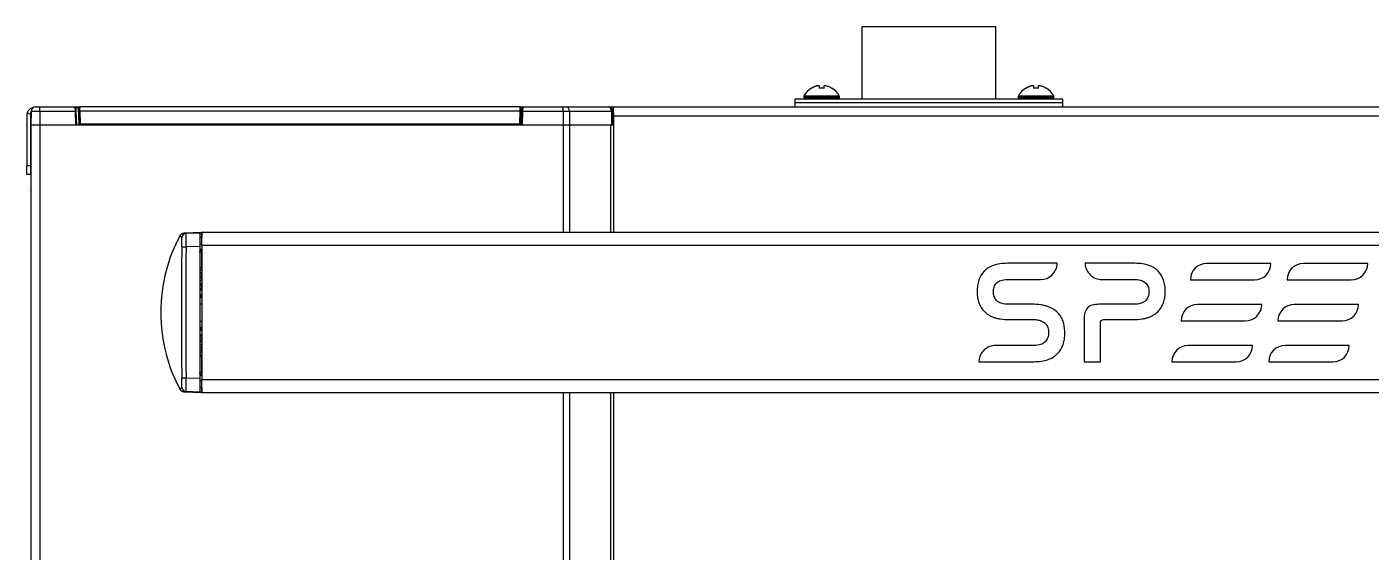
# Model space of a CAD drawing. Header units: millimetres. Extents: x -36 to 4467, y 2 to 3322.
# Drawn here: x 2492.4 to 2793.3, y 1820.4 to 1937.9 of the extents above; entities that cross this region are included whole.
import ezdxf

# ---------------------------------------------------------------- set-up
doc = ezdxf.new("R2010")
doc.units = ezdxf.units.MM

msp = doc.modelspace()

# ---------------------------------------------------------------- linework, layer by layer
for p, q in [((2679.27, 1937.94), (2679.27, 1921.75)), ((2709.27, 1937.94), (2679.27, 1937.94)), ((2709.27, 1921.75), (2709.27, 1937.94)), ((2667.97, 1924.19), (2667.97, 1924.23)), ((2672.57, 1924.23), (2672.57, 1924.19)), ((2715.97, 1924.19), (2715.97, 1924.23)), ((2720.57, 1924.23), (2720.57, 1924.19)), ((2494.33, 1920.05), (2495.27, 1920.05)), ((2495.27, 1920.05), (2503.19, 1920.05)), ((2495.27, 1919.06), (2495.27, 1920.05)), ((2503.19, 1920.05), (2504.39, 1920.05)), ((2503.22, 1919.06), (2503.19, 1920.05)), ((2503.42, 1919.07), (2503.39, 1919.85)), ((2504.05, 1916.29), (2503.93, 1919.79)), ((2602.76, 1920.05), (2504.18, 1920.05)), ((2602.76, 1920.05), (2603.36, 1920.05)), ((2602.89, 1916.29), (2603.01, 1919.79)), ((2603.16, 1919.85), (2603.06, 1919.86)), ((2603.16, 1919.85), (2603.13, 1919.07)), ((2603.36, 1920.05), (2603.33, 1919.06)), ((2603.36, 1920.05), (2612.45, 1920.05)), ((2612.45, 1920.05), (2613.12, 1920.05)), ((2612.45, 1919.06), (2612.45, 1920.05)), ((2613.12, 1920.05), (2622.49, 1920.05)), ((2622.49, 1920.05), (2623.34, 1920.05)), ((2623.36, 1919.06), (2623.34, 1920.05)), ((2623.34, 1919.06), (2623.34, 1920.05)), ((2623.69, 1919.95), (2623.35, 1919.95)), ((2623.69, 1920.05), (2962.86, 1920.05)), ((2623.69, 1918.05), (2623.69, 1920.05)), ((2664.27, 1921.75), (2664.27, 1920.95)), ((2694.27, 1921.75), (2664.27, 1921.75)), ((2664.27, 1920.95), (2664.27, 1920.05)), ((2694.27, 1920.95), (2664.27, 1920.95)), ((2694.27, 1920.95), (2664.27, 1920.95)), ((2666.27, 1922.35), (2666.27, 1922.15)), ((2666.27, 1922.35), (2670.27, 1922.35)), ((2666.27, 1922.15), (2670.27, 1922.15)), ((2666.33, 1922.55), (2670.27, 1922.55)), ((2670.27, 1922.55), (2674.22, 1922.55)), ((2670.27, 1922.35), (2674.27, 1922.35)), ((2670.27, 1922.15), (2674.27, 1922.15)), ((2674.27, 1922.15), (2674.27, 1922.35)), ((2724.27, 1921.75), (2694.27, 1921.75)), ((2724.27, 1920.95), (2694.27, 1920.95)), ((2724.27, 1920.95), (2694.27, 1920.95)), ((2714.27, 1922.35), (2714.27, 1922.15)), ((2714.27, 1922.35), (2718.27, 1922.35)), ((2714.27, 1922.15), (2718.27, 1922.15)), ((2714.33, 1922.55), (2718.27, 1922.55)), ((2718.27, 1922.55), (2722.22, 1922.55)), ((2718.27, 1922.35), (2722.27, 1922.35)), ((2718.27, 1922.15), (2722.27, 1922.15)), ((2722.27, 1922.15), (2722.27, 1922.35)), ((2724.27, 1920.95), (2724.27, 1921.75)), ((2724.27, 1920.05), (2724.27, 1920.95)), ((2492.37, 1918.15), (2492.37, 1906.95)), ((2493.17, 1918.67), (2493.17, 1918.15)), ((2493.17, 1918.45), (2493.17, 1918.15)), ((2493.17, 1918.15), (2493.17, 1906.95)), ((2493.17, 1918.15), (2493.17, 1906.95)), ((2493.32, 1918.15), (2493.17, 1918.15)), ((2493.33, 1919.06), (2493.27, 1916.05)), ((2493.33, 1919.06), (2495.27, 1919.06)), ((2495.27, 1919.06), (2503.22, 1919.06)), ((2495.27, 1919.06), (2495.27, 1916.05)), ((2503.32, 1916.05), (2503.22, 1919.06)), ((2503.52, 1916.05), (2503.42, 1919.07)), ((2504.22, 1919.05), (2503.97, 1919.04)), ((2503.97, 1919.04), (2504.07, 1916.3)), ((2602.72, 1919.05), (2504.22, 1919.05)), ((2504.22, 1919.05), (2504.32, 1916.26)), ((2602.72, 1919.05), (2602.63, 1916.26)), ((2602.97, 1919.04), (2602.72, 1919.05)), ((2602.97, 1919.04), (2602.88, 1916.3)), ((2603.13, 1919.07), (2603.02, 1916.05)), ((2603.33, 1919.06), (2603.22, 1916.05)), ((2603.33, 1919.06), (2612.45, 1919.06)), ((2612.45, 1919.06), (2612.45, 1916.05)), ((2612.45, 1919.06), (2613.83, 1919.06)), ((2613.83, 1919.06), (2623.2, 1919.06)), ((2613.83, 1919.06), (2613.86, 1916.05)), ((2623.2, 1919.06), (2623.22, 1916.05)), ((2623.34, 1919.06), (2623.36, 1919.06)), ((2623.34, 1919.06), (2623.36, 1916.05)), ((2623.41, 1916.05), (2623.36, 1919.06)), ((2623.69, 1918.15), (2623.38, 1918.15)), ((2623.69, 1918.75), (2623.69, 1918.05)), ((2623.69, 1916.05), (2623.69, 1918.05)), ((2623.69, 1918.05), (2623.69, 1916.05)), ((2623.69, 1918.05), (2962.86, 1918.05)), ((2623.69, 1918.05), (2623.69, 1916.05)), ((2493.27, 1916.05), (2495.27, 1916.05)), ((2493.27, 1916.05), (2495.27, 1916.05)), ((2493.27, 1916.05), (2493.27, 1498.55)), ((2495.27, 1916.05), (2503.32, 1916.05)), ((2495.27, 1916.05), (2495.27, 1498.55)), ((2495.27, 1916.05), (2612.44, 1916.05)), ((2504.05, 1916.29), (2504.07, 1916.3)), ((2504.06, 1916.05), (2504.05, 1916.29)), ((2504.3, 1916.05), (2504.32, 1916.06)), ((2504.31, 1916.26), (2602.64, 1916.26)), ((2504.31, 1916.06), (2602.63, 1916.06)), ((2602.63, 1916.06), (2602.64, 1916.05)), ((2602.88, 1916.3), (2602.89, 1916.29)), ((2602.89, 1916.29), (2602.88, 1916.05)), ((2603.22, 1916.05), (2612.45, 1916.05)), ((2612.44, 1916.05), (2612.44, 1892.04)), ((2612.45, 1916.05), (2613.86, 1916.05)), ((2613.86, 1916.05), (2623.03, 1916.05)), ((2613.86, 1916.05), (2613.86, 1892.04)), ((2622.98, 1916.05), (2622.98, 1892.04)), ((2623.03, 1916.05), (2623.69, 1916.05)), ((2623.69, 1916.05), (2623.69, 1892.04)), ((2492.37, 1904.95), (2492.37, 1906.95)), ((2492.37, 1906.95), (2493.17, 1906.95)), ((2493.17, 1904.95), (2492.37, 1904.95)), ((2493.17, 1906.95), (2493.17, 1904.95)), ((2493.27, 1901.2), (2493.27, 1901.2)), ((2531.57, 1891.94), (2527.49, 1891.8)), ((2531.07, 1891.83), (2528, 1891.73)), ((2531.07, 1891.83), (2531.07, 1891.83)), ((2531.07, 1891.83), (2531.07, 1888.84)), ((2531.57, 1890.85), (2531.07, 1890.85)), ((2531.56, 1891.85), (2531.56, 1890.85)), ((2531.57, 1891.85), (2531.56, 1891.85)), ((2531.57, 1889.05), (2531.57, 1892.04)), ((2531.58, 1892.05), (3054.96, 1892.05)), ((2531.07, 1888.84), (2528, 1888.73)), ((2531.57, 1889.35), (2531.07, 1889.35)), ((2531.07, 1888.84), (2531.07, 1859.26)), ((2531.57, 1888.15), (2531.07, 1888.15)), ((2531.57, 1887.55), (2531.07, 1887.55)), ((2531.57, 1889.05), (2531.57, 1859.05)), ((3054.97, 1889.05), (2531.57, 1889.05)), ((2531.57, 1887.55), (2531.57, 1888.05)), ((2531.57, 1887.55), (2531.57, 1887.55)), ((2531.57, 1883.95), (2531.57, 1887.55)), ((2531.57, 1883.95), (2531.07, 1883.95)), ((2531.57, 1883.95), (2531.57, 1883.95)), ((2531.57, 1883.95), (2531.57, 1883.45)), ((2723.03, 1885.05), (2711.88, 1885.05)), ((2723.03, 1885.05), (2711.88, 1885.05)), ((2723.02, 1884.88), (2723.03, 1885.05)), ((2723.02, 1884.88), (2723.03, 1885.05)), ((2729.24, 1885.05), (2729.25, 1884.88)), ((2740.39, 1885.05), (2729.24, 1885.05)), ((2729.24, 1885.05), (2729.25, 1884.88)), ((2740.39, 1885.05), (2729.24, 1885.05)), ((2770.84, 1885.02), (2756.48, 1885.02)), ((2770.84, 1885.02), (2756.48, 1885.02)), ((2792.51, 1885.02), (2778.15, 1885.02)), ((2792.51, 1885.02), (2778.15, 1885.02)), ((2531.07, 1882.31), (2531.57, 1882.31)), ((2531.57, 1881.79), (2531.07, 1881.79)), ((2531.57, 1883.45), (2531.57, 1883.45)), ((2531.57, 1883.45), (2531.57, 1882.81)), ((2531.57, 1882.81), (2531.57, 1882.81)), ((2531.57, 1882.31), (2531.57, 1882.81)), ((2531.57, 1882.31), (2531.57, 1882.31)), ((2531.57, 1881.79), (2531.57, 1882.31)), ((2531.57, 1881.79), (2531.57, 1881.79)), ((2531.57, 1881.29), (2531.57, 1881.79)), ((2531.57, 1881.29), (2531.57, 1880.64)), ((2531.57, 1881.29), (2531.57, 1881.29)), ((2531.57, 1880.14), (2531.57, 1880.64)), ((2531.57, 1880.64), (2531.57, 1880.64)), ((2711.75, 1881.41), (2719.26, 1881.41)), ((2711.75, 1881.41), (2719.26, 1881.41)), ((2732.98, 1881.41), (2740.52, 1881.41)), ((2732.98, 1881.41), (2740.52, 1881.41)), ((2752.81, 1881.36), (2767.18, 1881.36)), ((2752.81, 1881.36), (2767.18, 1881.36)), ((2774.48, 1881.36), (2788.84, 1881.36)), ((2774.48, 1881.36), (2788.84, 1881.36)), ((2531.07, 1880.14), (2531.57, 1880.14)), ((2531.07, 1879.52), (2531.57, 1879.52)), ((2531.57, 1880.14), (2531.57, 1880.14)), ((2531.57, 1879.52), (2531.57, 1880.14)), ((2531.07, 1875.98), (2531.57, 1875.98)), ((2531.57, 1875.98), (2531.57, 1872.11)), ((2717.35, 1875.88), (2712.14, 1875.88)), ((2717.35, 1875.88), (2712.14, 1875.88)), ((2740.12, 1875.88), (2732.39, 1875.88)), ((2740.12, 1875.88), (2732.39, 1875.88)), ((2768.78, 1875.85), (2754.41, 1875.85)), ((2768.78, 1875.85), (2754.41, 1875.85)), ((2790.45, 1875.85), (2776.08, 1875.85)), ((2790.45, 1875.85), (2776.08, 1875.85)), ((2531.07, 1872.11), (2531.57, 1872.11)), ((2712.27, 1872.47), (2717.45, 1872.47)), ((2712.27, 1872.47), (2717.45, 1872.47)), ((2729.02, 1872.51), (2729.02, 1863.04)), ((2729.02, 1872.51), (2729.02, 1863.04)), ((2732.66, 1863.04), (2732.66, 1871.76)), ((2732.66, 1863.04), (2732.66, 1871.76)), ((2733.34, 1872.47), (2739.99, 1872.47)), ((2733.34, 1872.47), (2739.99, 1872.47)), ((2750.75, 1872.18), (2765.11, 1872.18)), ((2750.75, 1872.18), (2765.11, 1872.18)), ((2772.41, 1872.18), (2786.78, 1872.18)), ((2772.41, 1872.18), (2786.78, 1872.18)), ((2531.07, 1868.57), (2531.57, 1868.57)), ((2531.57, 1867.95), (2531.07, 1867.95)), ((2531.07, 1866.31), (2531.57, 1866.31)), ((2531.07, 1865.79), (2531.57, 1865.79)), ((2531.57, 1867.95), (2531.57, 1868.57)), ((2531.57, 1867.95), (2531.57, 1867.95)), ((2531.57, 1867.95), (2531.57, 1867.45)), ((2531.57, 1867.45), (2531.57, 1867.45)), ((2531.57, 1867.45), (2531.57, 1866.81)), ((2531.57, 1866.81), (2531.57, 1866.81)), ((2531.57, 1866.31), (2531.57, 1866.81)), ((2531.57, 1866.31), (2531.57, 1866.31)), ((2531.57, 1865.79), (2531.57, 1866.31)), ((2531.57, 1865.79), (2531.57, 1865.79)), ((2531.57, 1865.29), (2531.57, 1865.79)), ((2717.88, 1866.68), (2709.23, 1866.68)), ((2717.88, 1866.68), (2709.23, 1866.68)), ((2766.71, 1866.67), (2752.35, 1866.67)), ((2766.71, 1866.67), (2752.35, 1866.67)), ((2788.38, 1866.67), (2774.01, 1866.67)), ((2788.38, 1866.67), (2774.01, 1866.67)), ((2531.57, 1864.14), (2531.07, 1864.14)), ((2531.57, 1865.29), (2531.57, 1864.64)), ((2531.57, 1865.29), (2531.57, 1865.29)), ((2531.57, 1864.14), (2531.57, 1864.64)), ((2531.57, 1864.64), (2531.57, 1864.64)), ((2531.57, 1864.14), (2531.57, 1864.14)), ((2531.57, 1860.55), (2531.57, 1864.14)), ((2705.48, 1863.21), (2705.47, 1863.04)), ((2705.48, 1863.21), (2705.47, 1863.04)), ((2705.47, 1863.04), (2717.75, 1863.04)), ((2705.47, 1863.04), (2717.75, 1863.04)), ((2729.02, 1863.04), (2732.66, 1863.04)), ((2729.02, 1863.04), (2732.66, 1863.04)), ((2748.68, 1863.01), (2763.05, 1863.01)), ((2748.68, 1863.01), (2763.05, 1863.01)), ((2770.35, 1863.01), (2784.71, 1863.01)), ((2770.35, 1863.01), (2784.71, 1863.01)), ((2531.57, 1860.55), (2531.07, 1860.55)), ((2531.57, 1859.95), (2531.07, 1859.95)), ((2531.57, 1860.55), (2531.57, 1860.05)), ((2531.57, 1860.55), (2531.57, 1860.55)), ((2531.07, 1859.26), (2528, 1859.37)), ((2531.07, 1859.26), (2531.07, 1856.26)), ((2531.57, 1858.75), (2531.07, 1858.75)), ((2531.57, 1857.25), (2531.07, 1857.25)), ((2531.56, 1857.25), (2531.56, 1856.24)), ((2531.57, 1856.05), (2531.57, 1859.05)), ((2531.57, 1859.05), (3054.97, 1859.05)), ((2527.49, 1856.29), (2531.57, 1856.15)), ((2531.07, 1856.26), (2528, 1856.37)), ((2531.07, 1856.26), (2531.07, 1856.26)), ((2531.57, 1856.24), (2531.56, 1856.24)), ((3054.96, 1856.05), (2531.58, 1856.05)), ((2612.44, 1856.04), (2612.44, 1498.55)), ((2613.86, 1856.04), (2613.86, 1498.55)), ((2622.98, 1856.04), (2622.98, 1498.55)), ((2623.69, 1856.04), (2623.69, 1498.55))]:
    msp.add_line(p, q)
for centre, radius, start, end in [((2670.47, 1920.13), 4.8, 121.5837, 149.6988), ((2670.27, 1920.45), 3.78, 90.0035, 97.6041), ((2670.27, 1920.45), 3.78, 82.3959, 89.9965), ((2670.07, 1920.13), 4.8, 30.3012, 58.4186), ((2718.47, 1920.13), 4.8, 121.5837, 149.6988), ((2718.27, 1920.45), 3.78, 90.0035, 97.6041), ((2718.27, 1920.45), 3.78, 82.3959, 89.9965), ((2718.07, 1920.13), 4.8, 30.3012, 58.4186), ((2494.33, 1919.05), 1, 90, 179), ((2503.19, 1919.85), 0.2, 2, 90), ((2603.36, 1919.85), 0.2, 90, 178), ((2666.67, 1922.35), 0.4, 149.6988, 180), ((2666.67, 1922.15), 0.4, 180, 270), ((2673.87, 1922.15), 0.4, 270, 0), ((2673.87, 1922.35), 0.4, 0, 30.3012), ((2714.67, 1922.35), 0.4, 149.6988, 180), ((2714.67, 1922.15), 0.4, 180, 270), ((2721.87, 1922.15), 0.4, 270, 0), ((2721.87, 1922.35), 0.4, 0, 30.3012), ((2494.17, 1918.15), 1.8, 163.1278, 180), ((2495.17, 1906.95), 2, 180, 198.0112), ((2719.26, 1885.18), 3.77, 270, 355.4467), ((2719.26, 1885.18), 3.77, 270, 355.4467), ((2756.48, 1881.36), 3.67, 90, 180), ((2756.48, 1881.36), 3.67, 90, 180), ((2767.18, 1885.02), 3.67, 270, 0), ((2767.18, 1885.02), 3.67, 270, 0), ((2778.15, 1881.36), 3.67, 90, 180), ((2778.15, 1881.36), 3.67, 90, 180), ((2788.84, 1885.02), 3.67, 270, 0), ((2788.84, 1885.02), 3.67, 270, 0), ((2531.57, 1879.52), 0.5, 180, 270.0338), ((2532.82, 1880.05), 2.5, 225.568, 239.9962), ((2532.82, 1880.05), 2.75, 230.4788, 238.8432), ((2532.57, 1880.05), 2.88, 238.5563, 249.6487), ((2754.41, 1872.18), 3.67, 90, 180), ((2754.41, 1872.18), 3.67, 90, 180), ((2765.11, 1875.85), 3.67, 270, 0), ((2765.11, 1875.85), 3.67, 270, 0), ((2776.08, 1872.18), 3.67, 90, 180), ((2776.08, 1872.18), 3.67, 90, 180), ((2786.78, 1875.85), 3.67, 270, 0), ((2786.78, 1875.85), 3.67, 270, 0), ((2532.57, 1868.05), 2.88, 110.3513, 121.4437), ((2532.82, 1868.05), 2.75, 121.0162, 129.5212), ((2532.82, 1868.05), 2.5, 120.0037, 134.4319), ((2531.57, 1868.57), 0.5, 89.9662, 180), ((2752.35, 1863.01), 3.67, 90, 180), ((2752.35, 1863.01), 3.67, 90, 180), ((2763.05, 1866.67), 3.67, 270, 0), ((2763.05, 1866.67), 3.67, 270, 0), ((2774.01, 1863.01), 3.67, 90, 180), ((2774.01, 1863.01), 3.67, 90, 180), ((2784.71, 1866.67), 3.67, 270, 0), ((2784.71, 1866.67), 3.67, 270, 0)]:
    msp.add_arc(centre, radius, start, end)
for centre, major_axis, ratio, start_param, end_param in [((2504.39, 1919.85), (-1, 0.01), 0.006963, 4.713899, 6.283477), ((2503.96, 1919.04), (-0.026, 0.75), 0.017444, 4.71178, 6.288393), ((2504.21, 1919.05), (-0.026, 1), 0.01309, 4.712046, 6.282842), ((2602.74, 1919.05), (0.026, 1), 0.01309, 0.000344, 1.571139), ((2602.99, 1919.04), (0.026, 0.75), 0.017444, 6.277977, 7.854591), ((2613.12, 1919.05), (0, -1), 0.707107, 1.58825, 3.141593), ((2622.49, 1919.05), (0, -1), 0.707107, 1.58825, 3.141593), ((2503.22, 1919.06), (-0.2, -0.007), 0.017442, 3.141593, 4.71178), ((2603.33, 1919.06), (0.2, -0.007), 0.017442, 1.571405, 3.141593), ((2623.34, 1919.05), (-0.2, 0.007), 0.087095, 4.716322, 5.501594), ((2493.25, 1915.05), (0.02, 1), 0.005103, 5.714301, 6.283271), ((2504.3, 1916.3), (0.174, 0.18), 0.999706, 2.373795, 3.90939), ((2602.64, 1916.3), (0.174, -0.18), 0.999706, 5.515388, 7.050983), ((2381.59, 1900.46), (111.69, 0.97), 0.446645, 6.278556, 6.279297), ((2528.03, 1890.73), (0.114, 0.993), 0.999914, 0.149102, 1.65501), ((2532.57, 1891.89), (1.5, 0.05), 0.001942, 2.314494, 3.141525), ((2528.04, 1888.73), (-1, 0.009), 0.000322, 0.031391, 1.535891), ((2531.57, 1883.95), (-0.5, 0), 0.999848, 0, 1.570796), ((2531.57, 1883.31), (-0.5, 0), 0.999848, 0, 1.570796), ((2531.57, 1880.79), (-0.5, 0), 0.999848, 4.712389, 6.283185), ((2531.57, 1880.14), (0.5, 0), 0.999848, 1.570796, 3.141593), ((2532.57, 1880.05), (0, 2.63), 1, 2.534384, 2.679192), ((2532.57, 1868.05), (0, 2.63), 1, 0.459656, 0.606821), ((2531.57, 1867.95), (-0.5, 0), 0.999848, 0, 1.570796), ((2531.57, 1867.31), (-0.5, 0), 0.999848, 0, 1.570796), ((2531.57, 1864.79), (-0.5, 0), 0.999848, 4.712389, 6.283185), ((2531.57, 1864.14), (0.5, 0), 0.999848, 1.570796, 3.141593), ((2528.03, 1857.37), (-0.114, 0.993), 0.999914, 1.486583, 2.992491), ((2528.04, 1859.37), (1, 0.009), 0.000322, 1.605701, 3.110202), ((2532.57, 1856.21), (-1.5, 0.05), 0.001942, 0.000068, 0.827098)]:
    msp.add_ellipse(centre, major_axis=major_axis, ratio=ratio, start_param=start_param, end_param=end_param)
for points, degree in [([(2669.27, 1924.74), (2669.22, 1924.73), (2669.11, 1924.7), (2668.95, 1924.65), (2668.79, 1924.59), (2668.63, 1924.53), (2668.48, 1924.46), (2668.33, 1924.39), (2668.16, 1924.3), (2668.04, 1924.23), (2667.97, 1924.19)], 3), ([(2669.77, 1924.74), (2669.75, 1924.75), (2669.7, 1924.75), (2669.63, 1924.76), (2669.56, 1924.76), (2669.49, 1924.76), (2669.42, 1924.76), (2669.34, 1924.75), (2669.3, 1924.75), (2669.27, 1924.74)], 3), ([(2671.27, 1924.74), (2671.25, 1924.75), (2671.2, 1924.75), (2671.12, 1924.76), (2671.05, 1924.76), (2670.98, 1924.76), (2670.91, 1924.76), (2670.84, 1924.75), (2670.8, 1924.75), (2670.77, 1924.74)], 3), ([(2670.77, 1924.74), (2670.77, 1924.73), (2670.77, 1924.7), (2670.77, 1924.65), (2670.77, 1924.59), (2670.77, 1924.53), (2670.77, 1924.46), (2670.77, 1924.39), (2670.77, 1924.3), (2670.77, 1924.23), (2670.77, 1924.19)], 3), ([(2717.27, 1924.74), (2717.22, 1924.73), (2717.11, 1924.7), (2716.95, 1924.65), (2716.79, 1924.59), (2716.63, 1924.53), (2716.48, 1924.46), (2716.33, 1924.39), (2716.16, 1924.3), (2716.04, 1924.23), (2715.97, 1924.19)], 3), ([(2717.77, 1924.74), (2717.75, 1924.75), (2717.7, 1924.75), (2717.63, 1924.76), (2717.56, 1924.76), (2717.49, 1924.76), (2717.42, 1924.76), (2717.34, 1924.75), (2717.3, 1924.75), (2717.27, 1924.74)], 3), ([(2719.27, 1924.74), (2719.25, 1924.75), (2719.2, 1924.75), (2719.12, 1924.76), (2719.05, 1924.76), (2718.98, 1924.76), (2718.91, 1924.76), (2718.84, 1924.75), (2718.8, 1924.75), (2718.77, 1924.74)], 3), ([(2718.77, 1924.74), (2718.77, 1924.73), (2718.77, 1924.7), (2718.77, 1924.65), (2718.77, 1924.59), (2718.77, 1924.53), (2718.77, 1924.46), (2718.77, 1924.39), (2718.77, 1924.3), (2718.77, 1924.23), (2718.77, 1924.19)], 3), ([(2623.69, 1918.05), (2623.69, 1918.05)], 1), ([(2531.58, 1892.05), (2531.58, 1892.05), (2531.57, 1892.04), (2531.57, 1892.04)], 3), ([(2531.57, 1856.05), (2531.57, 1856.05), (2531.58, 1856.05), (2531.58, 1856.05)], 3)]:
    msp.add_open_spline(points, degree=degree)
for points, knots in [([(2669.77, 1924.19), (2669.77, 1924.32), (2669.77, 1924.42), (2669.77, 1924.56), (2669.77, 1924.6), (2669.77, 1924.68), (2669.77, 1924.71), (2669.77, 1924.74)], [0, 0, 0, 0, 0.5, 0.5, 0.75, 0.75, 1, 1, 1, 1]), ([(2672.57, 1924.19), (2672.37, 1924.32), (2672.16, 1924.42), (2671.83, 1924.56), (2671.72, 1924.6), (2671.5, 1924.68), (2671.39, 1924.71), (2671.27, 1924.74)], [0, 0, 0, 0, 0.5, 0.5, 0.75, 0.75, 1, 1, 1, 1]), ([(2717.77, 1924.19), (2717.77, 1924.32), (2717.77, 1924.42), (2717.77, 1924.56), (2717.77, 1924.6), (2717.77, 1924.68), (2717.77, 1924.71), (2717.77, 1924.74)], [0, 0, 0, 0, 0.5, 0.5, 0.75, 0.75, 1, 1, 1, 1]), ([(2720.57, 1924.19), (2720.37, 1924.32), (2720.16, 1924.42), (2719.83, 1924.56), (2719.72, 1924.6), (2719.5, 1924.68), (2719.39, 1924.71), (2719.27, 1924.74)], [0, 0, 0, 0, 0.5, 0.5, 0.75, 0.75, 1, 1, 1, 1]), ([(2492.45, 1918.67), (2492.48, 1918.76), (2492.51, 1918.85), (2492.59, 1919.02), (2492.64, 1919.1), (2492.71, 1919.19), (2492.72, 1919.21), (2492.75, 1919.25), (2492.77, 1919.27), (2492.81, 1919.32), (2492.84, 1919.36), (2492.94, 1919.46), (2493.01, 1919.52), (2493.12, 1919.61), (2493.16, 1919.64), (2493.24, 1919.69), (2493.28, 1919.71), (2493.4, 1919.78), (2493.49, 1919.82), (2493.67, 1919.88), (2493.76, 1919.9), (2493.86, 1919.92), (2493.87, 1919.92), (2493.87, 1919.92)], [0, 0, 0, 0, 0.141206, 0.141206, 0.282412, 0.282412, 0.317713, 0.317713, 0.353015, 0.353015, 0.423617, 0.423617, 0.564823, 0.564823, 0.635426, 0.635426, 0.706029, 0.706029, 0.847235, 0.847235, 0.988441, 0.988441, 1, 1, 1, 1]), ([(2503.93, 1919.79), (2503.93, 1919.81), (2503.93, 1919.82), (2503.94, 1919.85), (2503.94, 1919.85), (2503.94, 1919.87), (2503.95, 1919.88), (2503.95, 1919.9), (2503.96, 1919.92), (2503.98, 1919.94), (2503.98, 1919.95), (2503.99, 1919.96), (2504, 1919.96), (2504.01, 1919.98), (2504.03, 1919.99), (2504.05, 1920.01), (2504.07, 1920.02), (2504.09, 1920.03), (2504.1, 1920.03), (2504.12, 1920.04), (2504.12, 1920.04), (2504.15, 1920.05), (2504.16, 1920.05), (2504.18, 1920.05)], [0, 0, 0, 0, 0.125, 0.125, 0.1875, 0.1875, 0.25, 0.25, 0.375, 0.375, 0.4375, 0.4375, 0.5, 0.5, 0.625, 0.625, 0.75, 0.75, 0.8125, 0.8125, 0.875, 0.875, 1, 1, 1, 1]), ([(2603.01, 1919.79), (2603.01, 1919.81), (2603.01, 1919.82), (2603.01, 1919.85), (2603.01, 1919.85), (2603, 1919.87), (2603, 1919.88), (2602.99, 1919.9), (2602.98, 1919.92), (2602.97, 1919.94), (2602.97, 1919.95), (2602.95, 1919.96), (2602.95, 1919.96), (2602.93, 1919.98), (2602.92, 1919.99), (2602.89, 1920.01), (2602.88, 1920.02), (2602.85, 1920.03), (2602.85, 1920.03), (2602.83, 1920.04), (2602.82, 1920.04), (2602.8, 1920.05), (2602.78, 1920.05), (2602.76, 1920.05)], [0, 0, 0, 0, 0.125, 0.125, 0.1875, 0.1875, 0.25, 0.25, 0.375, 0.375, 0.4375, 0.4375, 0.5, 0.5, 0.625, 0.625, 0.75, 0.75, 0.8125, 0.8125, 0.875, 0.875, 1, 1, 1, 1]), ([(2492.45, 1918.67), (2492.51, 1918.65), (2492.58, 1918.63), (2492.71, 1918.59), (2492.77, 1918.57), (2492.95, 1918.52), (2493.06, 1918.48), (2493.17, 1918.45)], [0, 0, 0, 0, 0.266509, 0.266509, 0.534271, 0.534271, 1, 1, 1, 1]), ([(2493.32, 1918.97), (2493.32, 1918.96), (2493.31, 1918.95), (2493.29, 1918.91), (2493.28, 1918.89), (2493.26, 1918.85), (2493.23, 1918.78), (2493.2, 1918.71), (2493.17, 1918.67)], [0, 0, 0, 0, 0.118256, 0.118256, 0.338692, 0.338692, 0.559128, 1, 1, 1, 1]), ([(2504.07, 1916.3), (2504.07, 1916.3), (2504.07, 1916.29), (2504.07, 1916.29), (2504.07, 1916.28), (2504.07, 1916.27), (2504.07, 1916.27), (2504.07, 1916.26), (2504.07, 1916.25), (2504.08, 1916.25), (2504.08, 1916.24), (2504.08, 1916.23), (2504.08, 1916.23), (2504.08, 1916.22), (2504.08, 1916.22), (2504.09, 1916.21), (2504.09, 1916.2), (2504.09, 1916.2), (2504.09, 1916.19), (2504.1, 1916.19), (2504.1, 1916.19), (2504.1, 1916.18), (2504.11, 1916.18), (2504.11, 1916.17), (2504.11, 1916.17), (2504.11, 1916.16), (2504.12, 1916.16), (2504.12, 1916.16), (2504.12, 1916.15), (2504.12, 1916.15), (2504.13, 1916.15), (2504.13, 1916.14), (2504.13, 1916.14), (2504.14, 1916.14), (2504.14, 1916.14), (2504.14, 1916.13), (2504.15, 1916.13), (2504.16, 1916.12), (2504.17, 1916.11), (2504.19, 1916.1), (2504.2, 1916.09), (2504.22, 1916.08), (2504.23, 1916.08), (2504.25, 1916.07), (2504.26, 1916.07), (2504.28, 1916.06), (2504.29, 1916.06), (2504.3, 1916.06), (2504.31, 1916.06)], [0, 0, 0, 0, 0.02009, 0.039875, 0.059352, 0.078515, 0.097363, 0.115893, 0.134101, 0.151986, 0.169546, 0.18678, 0.203686, 0.220265, 0.236514, 0.252435, 0.268027, 0.28329, 0.298225, 0.312833, 0.327115, 0.341071, 0.354703, 0.368013, 0.381002, 0.393672, 0.406024, 0.418061, 0.429786, 0.441199, 0.452304, 0.463103, 0.473599, 0.483794, 0.493691, 0.503293, 0.512602, 0.561348, 0.6089, 0.655327, 0.700713, 0.745162, 0.788794, 0.831747, 0.874172, 0.916236, 0.958116, 1, 1, 1, 1]), ([(2504.31, 1916.26), (2504.31, 1916.26), (2504.3, 1916.26), (2504.29, 1916.26), (2504.29, 1916.26), (2504.28, 1916.26), (2504.27, 1916.26), (2504.26, 1916.26), (2504.25, 1916.26), (2504.24, 1916.26), (2504.24, 1916.26), (2504.23, 1916.26), (2504.22, 1916.26), (2504.21, 1916.26), (2504.2, 1916.26), (2504.2, 1916.26), (2504.19, 1916.26), (2504.18, 1916.26), (2504.17, 1916.27), (2504.16, 1916.27), (2504.16, 1916.27), (2504.15, 1916.27), (2504.14, 1916.27), (2504.14, 1916.27), (2504.13, 1916.27), (2504.13, 1916.27), (2504.12, 1916.27), (2504.12, 1916.27), (2504.11, 1916.27), (2504.11, 1916.28), (2504.1, 1916.28), (2504.1, 1916.28), (2504.09, 1916.28), (2504.09, 1916.28), (2504.08, 1916.28), (2504.08, 1916.29), (2504.08, 1916.29), (2504.07, 1916.29), (2504.07, 1916.3), (2504.07, 1916.3), (2504.07, 1916.3), (2504.07, 1916.3)], [0, 0, 0, 0, 0.021528, 0.043136, 0.064846, 0.086677, 0.108648, 0.130778, 0.153085, 0.175586, 0.198297, 0.221234, 0.244412, 0.267843, 0.291542, 0.315518, 0.339784, 0.364349, 0.389222, 0.41441, 0.439919, 0.465755, 0.491923, 0.506227, 0.522088, 0.539526, 0.55856, 0.57921, 0.601493, 0.625426, 0.651026, 0.678306, 0.707277, 0.737949, 0.770326, 0.804408, 0.840191, 0.877663, 0.916807, 0.957597, 1, 1, 1, 1]), ([(2504.3, 1916.26), (2504.3, 1916.25), (2504.3, 1916.24), (2504.3, 1916.21), (2504.3, 1916.2), (2504.3, 1916.17), (2504.3, 1916.16), (2504.3, 1916.15), (2504.3, 1916.14), (2504.3, 1916.13), (2504.3, 1916.13), (2504.3, 1916.11), (2504.3, 1916.1), (2504.3, 1916.09), (2504.3, 1916.08), (2504.3, 1916.07), (2504.3, 1916.07), (2504.3, 1916.07), (2504.3, 1916.07), (2504.3, 1916.06), (2504.3, 1916.06), (2504.3, 1916.06)], [0, 0, 0, 0, 0.125, 0.125, 0.25, 0.25, 0.375, 0.375, 0.4375, 0.4375, 0.5, 0.5, 0.625, 0.625, 0.75, 0.75, 0.8125, 0.8125, 0.875, 0.875, 1, 1, 1, 1]), ([(2602.63, 1916.06), (2602.64, 1916.06), (2602.64, 1916.06), (2602.65, 1916.06), (2602.66, 1916.06), (2602.67, 1916.06), (2602.68, 1916.07), (2602.69, 1916.07), (2602.69, 1916.07), (2602.7, 1916.07), (2602.71, 1916.08), (2602.72, 1916.08), (2602.73, 1916.08), (2602.74, 1916.09), (2602.75, 1916.09), (2602.75, 1916.1), (2602.76, 1916.1), (2602.77, 1916.11), (2602.78, 1916.11), (2602.79, 1916.12), (2602.79, 1916.12), (2602.8, 1916.13), (2602.81, 1916.14), (2602.81, 1916.14), (2602.82, 1916.14), (2602.82, 1916.15), (2602.83, 1916.16), (2602.83, 1916.16), (2602.84, 1916.17), (2602.84, 1916.18), (2602.85, 1916.19), (2602.85, 1916.2), (2602.86, 1916.21), (2602.86, 1916.22), (2602.87, 1916.23), (2602.87, 1916.24), (2602.87, 1916.26), (2602.87, 1916.27), (2602.88, 1916.29), (2602.88, 1916.3), (2602.88, 1916.3)], [0, 0, 0, 0, 0.022527, 0.045148, 0.067885, 0.090759, 0.113791, 0.137001, 0.160408, 0.184029, 0.207882, 0.231983, 0.256347, 0.280988, 0.305919, 0.331151, 0.356696, 0.382563, 0.40876, 0.435294, 0.462171, 0.489395, 0.503885, 0.519929, 0.537545, 0.556753, 0.577571, 0.600017, 0.624108, 0.64986, 0.677286, 0.706397, 0.737202, 0.769705, 0.803907, 0.839803, 0.877381, 0.916625, 0.957509, 1, 1, 1, 1]), ([(2602.88, 1916.3), (2602.88, 1916.3), (2602.88, 1916.3), (2602.88, 1916.3), (2602.88, 1916.3), (2602.88, 1916.3), (2602.87, 1916.29), (2602.87, 1916.29), (2602.87, 1916.29), (2602.87, 1916.29), (2602.87, 1916.29), (2602.87, 1916.29), (2602.87, 1916.29), (2602.86, 1916.29), (2602.86, 1916.28), (2602.86, 1916.28), (2602.86, 1916.28), (2602.85, 1916.28), (2602.85, 1916.28), (2602.85, 1916.28), (2602.85, 1916.28), (2602.84, 1916.28), (2602.84, 1916.28), (2602.84, 1916.28), (2602.84, 1916.28), (2602.83, 1916.28), (2602.83, 1916.27), (2602.83, 1916.27), (2602.83, 1916.27), (2602.82, 1916.27), (2602.82, 1916.27), (2602.82, 1916.27), (2602.81, 1916.27), (2602.81, 1916.27), (2602.81, 1916.27), (2602.81, 1916.27), (2602.8, 1916.27), (2602.79, 1916.27), (2602.78, 1916.27), (2602.76, 1916.26), (2602.75, 1916.26), (2602.73, 1916.26), (2602.71, 1916.26), (2602.7, 1916.26), (2602.68, 1916.26), (2602.67, 1916.26), (2602.65, 1916.26), (2602.64, 1916.26), (2602.64, 1916.26)], [0, 0, 0, 0, 0.019953, 0.039603, 0.058946, 0.077979, 0.096698, 0.115101, 0.133184, 0.150946, 0.168386, 0.185501, 0.202291, 0.218755, 0.234892, 0.250703, 0.266187, 0.281344, 0.296176, 0.310682, 0.324863, 0.338722, 0.352259, 0.365475, 0.378372, 0.390952, 0.403217, 0.415169, 0.426809, 0.438141, 0.449166, 0.459887, 0.470306, 0.480427, 0.490251, 0.499783, 0.509023, 0.558271, 0.606276, 0.653107, 0.698854, 0.743627, 0.78755, 0.83077, 0.873444, 0.915749, 0.957869, 1, 1, 1, 1]), ([(2602.64, 1916.06), (2602.64, 1916.06), (2602.64, 1916.06), (2602.64, 1916.07), (2602.64, 1916.07), (2602.64, 1916.08), (2602.64, 1916.09), (2602.65, 1916.1), (2602.65, 1916.1), (2602.65, 1916.11), (2602.65, 1916.12), (2602.65, 1916.13), (2602.65, 1916.14), (2602.65, 1916.16), (2602.65, 1916.17), (2602.65, 1916.19), (2602.65, 1916.2), (2602.64, 1916.21), (2602.64, 1916.22), (2602.64, 1916.24), (2602.64, 1916.25), (2602.64, 1916.26)], [0, 0, 0, 0, 0.125, 0.125, 0.25, 0.25, 0.375, 0.375, 0.4375, 0.4375, 0.5, 0.5, 0.625, 0.625, 0.75, 0.75, 0.8125, 0.8125, 0.875, 0.875, 1, 1, 1, 1]), ([(2493.27, 1901.2), (2493.27, 1901.18), (2493.27, 1901.13), (2493.27, 1901.1), (2493.27, 1901.08), (2493.27, 1901.07), (2493.27, 1901.06), (2493.27, 1901.06), (2493.27, 1901.05), (2493.27, 1901.05), (2493.27, 1901.05)], [0, 0, 0, 0, 0.252325, 0.504651, 0.504651, 0.630814, 0.630814, 0.756976, 0.756976, 1, 1, 1, 1]), ([(2526.65, 1891.27), (2525.3, 1888.77), (2523.1, 1883.16), (2521.92, 1874.05), (2523.1, 1864.93), (2525.3, 1859.33), (2526.65, 1856.82)], [0, 0, 0, 0, 0.237674, 0.5, 0.762326, 1, 1, 1, 1]), ([(2526.65, 1891.27), (2526.67, 1891.31), (2526.71, 1891.39), (2526.77, 1891.45), (2526.81, 1891.5), (2526.83, 1891.52), (2526.86, 1891.55), (2526.88, 1891.56), (2526.93, 1891.6), (2526.96, 1891.63), (2527.02, 1891.66), (2527.04, 1891.67), (2527.07, 1891.69), (2527.09, 1891.7), (2527.15, 1891.73), (2527.23, 1891.76), (2527.32, 1891.78), (2527.38, 1891.79), (2527.4, 1891.79), (2527.45, 1891.8), (2527.47, 1891.8), (2527.49, 1891.8)], [0, 0, 0, 0, 0.125, 0.25, 0.25, 0.3125, 0.3125, 0.375, 0.375, 0.5, 0.5, 0.5625, 0.5625, 0.625, 0.625, 0.75, 0.875, 0.875, 0.9375, 0.9375, 1, 1, 1, 1]), ([(2526.65, 1891.27), (2526.65, 1891.27), (2526.65, 1891.27), (2526.65, 1891.27), (2526.65, 1891.26), (2526.65, 1891.26), (2526.66, 1891.24), (2526.68, 1891.2), (2526.69, 1891.17), (2526.73, 1891.11), (2526.76, 1891.07), (2526.82, 1890.98), (2526.86, 1890.93), (2526.94, 1890.85), (2526.98, 1890.8), (2527.03, 1890.76)], [0, 0, 0, 0, 0.007812, 0.007812, 0.015625, 0.03125, 0.0625, 0.125, 0.25, 0.25, 0.5, 0.5, 0.75, 0.75, 1, 1, 1, 1]), ([(2527.04, 1888.74), (2527.04, 1888.8), (2527.04, 1888.87), (2527.04, 1888.97), (2527.04, 1889), (2527.04, 1889.07), (2527.04, 1889.1), (2527.04, 1889.26), (2527.04, 1889.38), (2527.04, 1889.54), (2527.04, 1889.57), (2527.04, 1889.63), (2527.04, 1889.66), (2527.04, 1889.74), (2527.04, 1889.8), (2527.04, 1889.96), (2527.04, 1890.06), (2527.04, 1890.25), (2527.04, 1890.33), (2527.04, 1890.44), (2527.04, 1890.48), (2527.04, 1890.52), (2527.04, 1890.54), (2527.04, 1890.57), (2527.04, 1890.58), (2527.04, 1890.65), (2527.04, 1890.69), (2527.04, 1890.72), (2527.04, 1890.73), (2527.04, 1890.74), (2527.04, 1890.74), (2527.03, 1890.75), (2527.03, 1890.76), (2527.03, 1890.76)], [0, 0, 0, 0, 0.0625, 0.0625, 0.09375, 0.09375, 0.125, 0.125, 0.25, 0.25, 0.28125, 0.28125, 0.3125, 0.3125, 0.375, 0.375, 0.5, 0.5, 0.625, 0.625, 0.6875, 0.6875, 0.71875, 0.71875, 0.75, 0.75, 0.875, 0.875, 0.90625, 0.90625, 0.9375, 0.9375, 1, 1, 1, 1]), ([(2527.49, 1891.8), (2527.56, 1891.79), (2527.63, 1891.77), (2527.8, 1891.75), (2527.9, 1891.74), (2528, 1891.73)], [0, 0, 0, 0, 0.5, 0.5, 1, 1, 1, 1]), ([(2528, 1888.73), (2528, 1888.83), (2528, 1888.93), (2528, 1889.07), (2528, 1889.12), (2528, 1889.22), (2528, 1889.27), (2528, 1889.41), (2528, 1889.6), (2528, 1889.78), (2528, 1889.92), (2528, 1889.96), (2528, 1890.03), (2528, 1890.05), (2527.99, 1890.1), (2527.99, 1890.21), (2527.99, 1890.4), (2527.99, 1890.55), (2527.99, 1890.7), (2527.99, 1890.78), (2527.99, 1890.92), (2527.99, 1891.05), (2527.99, 1891.22), (2527.99, 1891.32), (2527.99, 1891.38), (2527.99, 1891.39), (2527.99, 1891.41), (2527.99, 1891.43), (2527.99, 1891.46), (2527.99, 1891.48), (2527.99, 1891.53), (2527.99, 1891.6), (2527.99, 1891.65), (2528, 1891.68), (2528, 1891.69), (2528, 1891.7), (2528, 1891.71), (2528, 1891.71), (2528, 1891.72), (2528, 1891.73), (2528, 1891.73)], [0, 0, 0, 0, 0.0625, 0.0625, 0.09375, 0.09375, 0.125, 0.125, 0.1875, 0.25, 0.25, 0.28125, 0.28125, 0.296875, 0.296875, 0.3125, 0.375, 0.4375, 0.4375, 0.5, 0.5, 0.5625, 0.625, 0.6875, 0.6875, 0.703125, 0.703125, 0.71875, 0.71875, 0.75, 0.75, 0.8125, 0.875, 0.875, 0.90625, 0.921875, 0.921875, 0.9375, 0.9375, 1, 1, 1, 1]), ([(2527.04, 1888.74), (2527.02, 1886.29), (2527, 1883.84), (2526.98, 1878.94), (2526.98, 1876.5), (2526.98, 1871.6), (2526.98, 1869.15), (2527, 1864.25), (2527.02, 1861.8), (2527.04, 1859.36)], [0, 0, 0, 0, 0.25, 0.25, 0.5, 0.5, 0.75, 0.75, 1, 1, 1, 1]), ([(2528, 1888.73), (2527.98, 1886.28), (2527.96, 1883.83), (2527.94, 1878.94), (2527.94, 1876.49), (2527.94, 1871.6), (2527.94, 1869.15), (2527.96, 1864.26), (2527.98, 1861.81), (2528, 1859.37)], [0, 0, 0, 0, 0.25, 0.25, 0.5, 0.5, 0.75, 0.75, 1, 1, 1, 1]), ([(2531.07, 1887.55), (2531.07, 1887.58), (2531.08, 1887.61), (2531.09, 1887.66), (2531.09, 1887.68), (2531.1, 1887.71), (2531.1, 1887.72), (2531.12, 1887.77), (2531.14, 1887.8), (2531.17, 1887.84), (2531.18, 1887.85), (2531.2, 1887.88), (2531.22, 1887.9), (2531.24, 1887.92), (2531.27, 1887.95), (2531.28, 1887.96), (2531.32, 1887.98), (2531.35, 1888), (2531.4, 1888.02), (2531.41, 1888.02), (2531.45, 1888.03), (2531.46, 1888.04), (2531.51, 1888.04), (2531.54, 1888.05), (2531.58, 1888.05)], [0, 0, 0, 0, 0.125, 0.125, 0.1875, 0.1875, 0.25, 0.25, 0.375, 0.375, 0.4375, 0.4375, 0.5, 0.5625, 0.5625, 0.625, 0.625, 0.75, 0.75, 0.8125, 0.8125, 0.875, 0.875, 1, 1, 1, 1]), ([(2711.88, 1885.05), (2711.31, 1885.05), (2710.25, 1884.99), (2708.79, 1884.65), (2707.58, 1884.08), (2706.31, 1883.09), (2705.48, 1881.66), (2705.14, 1880.07), (2705.05, 1878.84), (2705.13, 1877.63), (2705.32, 1876.69), (2705.56, 1875.95), (2705.89, 1875.25), (2706.46, 1874.42), (2707.25, 1873.75), (2708.01, 1873.31), (2708.67, 1873), (2709.43, 1872.76), (2710.63, 1872.53), (2711.6, 1872.47), (2712.27, 1872.47)], [0, 0, 0, 0, 0.0791, 0.14773, 0.208362, 0.264218, 0.371694, 0.429316, 0.490674, 0.543858, 0.597867, 0.624843, 0.65171, 0.706078, 0.763948, 0.795372, 0.828818, 0.865491, 0.906099, 1, 1, 1, 1]), ([(2711.88, 1885.05), (2711.31, 1885.05), (2710.25, 1884.99), (2708.79, 1884.65), (2707.58, 1884.08), (2706.31, 1883.09), (2705.48, 1881.66), (2705.14, 1880.07), (2705.05, 1878.84), (2705.13, 1877.63), (2705.32, 1876.69), (2705.56, 1875.95), (2705.89, 1875.25), (2706.46, 1874.42), (2707.25, 1873.75), (2708.01, 1873.31), (2708.67, 1873), (2709.43, 1872.76), (2710.63, 1872.53), (2711.6, 1872.47), (2712.27, 1872.47)], [0, 0, 0, 0, 0.0791, 0.14773, 0.208362, 0.264218, 0.371694, 0.429316, 0.490674, 0.543858, 0.597867, 0.624843, 0.65171, 0.706078, 0.763948, 0.795372, 0.828818, 0.865491, 0.906099, 1, 1, 1, 1]), ([(2729.25, 1884.88), (2729.32, 1883.97), (2730.19, 1882.15), (2732.07, 1881.41), (2732.98, 1881.41)], [0, 0, 0, 0, 0.500934, 1, 1, 1, 1]), ([(2729.25, 1884.88), (2729.32, 1883.97), (2730.19, 1882.15), (2732.07, 1881.41), (2732.98, 1881.41)], [0, 0, 0, 0, 0.500934, 1, 1, 1, 1]), ([(2746.82, 1881.27), (2746.58, 1882.01), (2745.74, 1883.46), (2743.86, 1884.55), (2742.02, 1884.99), (2740.95, 1885.05), (2740.39, 1885.05)], [0, 0, 0, 0, 0.289926, 0.601741, 0.787084, 1, 1, 1, 1]), ([(2746.82, 1881.27), (2746.58, 1882.01), (2745.74, 1883.46), (2743.86, 1884.55), (2742.02, 1884.99), (2740.95, 1885.05), (2740.39, 1885.05)], [0, 0, 0, 0, 0.289926, 0.601741, 0.787084, 1, 1, 1, 1]), ([(2708.71, 1878.65), (2708.71, 1879.02), (2708.79, 1879.57), (2709.11, 1880.22), (2709.43, 1880.65), (2709.86, 1881), (2710.62, 1881.34), (2711.29, 1881.41), (2711.75, 1881.41)], [0, 0, 0, 0, 0.239139, 0.35141, 0.463778, 0.579869, 0.704373, 1, 1, 1, 1]), ([(2708.71, 1878.65), (2708.71, 1879.02), (2708.79, 1879.57), (2709.11, 1880.22), (2709.43, 1880.65), (2709.86, 1881), (2710.62, 1881.34), (2711.29, 1881.41), (2711.75, 1881.41)], [0, 0, 0, 0, 0.239139, 0.35141, 0.463778, 0.579869, 0.704373, 1, 1, 1, 1]), ([(2739.99, 1872.47), (2740.66, 1872.47), (2741.63, 1872.53), (2742.83, 1872.76), (2743.59, 1873), (2744.25, 1873.31), (2745.01, 1873.75), (2745.81, 1874.42), (2746.38, 1875.25), (2746.71, 1875.95), (2746.89, 1876.5), (2747.02, 1877.07), (2747.15, 1877.83), (2747.22, 1878.83), (2747.13, 1880.06), (2746.95, 1880.89), (2746.82, 1881.27)], [0, 0, 0, 0, 0.149728, 0.214472, 0.272936, 0.326231, 0.37633, 0.468688, 0.555323, 0.598172, 0.641212, 0.684603, 0.727545, 0.812201, 0.909078, 1, 1, 1, 1]), ([(2739.99, 1872.47), (2740.66, 1872.47), (2741.63, 1872.53), (2742.83, 1872.76), (2743.59, 1873), (2744.25, 1873.31), (2745.01, 1873.75), (2745.81, 1874.42), (2746.38, 1875.25), (2746.71, 1875.95), (2746.89, 1876.5), (2747.02, 1877.07), (2747.15, 1877.83), (2747.22, 1878.83), (2747.13, 1880.06), (2746.95, 1880.89), (2746.82, 1881.27)], [0, 0, 0, 0, 0.149728, 0.214472, 0.272936, 0.326231, 0.37633, 0.468688, 0.555323, 0.598172, 0.641212, 0.684603, 0.727545, 0.812201, 0.909078, 1, 1, 1, 1]), ([(2740.52, 1881.41), (2740.76, 1881.41), (2741.58, 1881.37), (2742.43, 1881.05), (2742.82, 1880.63)], [0, 0, 0, 0, 0.297113, 1, 1, 1, 1]), ([(2740.52, 1881.41), (2740.76, 1881.41), (2741.58, 1881.37), (2742.43, 1881.05), (2742.82, 1880.63)], [0, 0, 0, 0, 0.297113, 1, 1, 1, 1]), ([(2742.82, 1880.63), (2743.18, 1880.25), (2743.5, 1879.55), (2743.55, 1878.84), (2743.55, 1878.65)], [0, 0, 0, 0, 0.731185, 1, 1, 1, 1]), ([(2742.82, 1880.63), (2743.18, 1880.25), (2743.5, 1879.55), (2743.55, 1878.84), (2743.55, 1878.65)], [0, 0, 0, 0, 0.731185, 1, 1, 1, 1]), ([(2712.14, 1875.88), (2711.58, 1875.88), (2710.6, 1875.95), (2709.56, 1876.53), (2709.07, 1877.14), (2708.86, 1877.63), (2708.74, 1878.14), (2708.71, 1878.48), (2708.71, 1878.65)], [0, 0, 0, 0, 0.334153, 0.580124, 0.688685, 0.794762, 0.898115, 1, 1, 1, 1]), ([(2712.14, 1875.88), (2711.58, 1875.88), (2710.6, 1875.95), (2709.56, 1876.53), (2709.07, 1877.14), (2708.86, 1877.63), (2708.74, 1878.14), (2708.71, 1878.48), (2708.71, 1878.65)], [0, 0, 0, 0, 0.334153, 0.580124, 0.688685, 0.794762, 0.898115, 1, 1, 1, 1]), ([(2743.55, 1878.65), (2743.55, 1878.31), (2743.46, 1877.6), (2742.87, 1876.62), (2741.66, 1875.96), (2740.68, 1875.88), (2740.12, 1875.88)], [0, 0, 0, 0, 0.205052, 0.419127, 0.664702, 1, 1, 1, 1]), ([(2743.55, 1878.65), (2743.55, 1878.31), (2743.46, 1877.6), (2742.87, 1876.62), (2741.66, 1875.96), (2740.68, 1875.88), (2740.12, 1875.88)], [0, 0, 0, 0, 0.205052, 0.419127, 0.664702, 1, 1, 1, 1]), ([(2723.28, 1873.85), (2722.99, 1874.16), (2722.48, 1874.58), (2721.7, 1875.03), (2721.02, 1875.34), (2720.24, 1875.59), (2719.02, 1875.83), (2718.04, 1875.88), (2717.35, 1875.88)], [0, 0, 0, 0, 0.197452, 0.304939, 0.419368, 0.544378, 0.682308, 1, 1, 1, 1]), ([(2723.28, 1873.85), (2722.99, 1874.16), (2722.48, 1874.58), (2721.7, 1875.03), (2721.02, 1875.34), (2720.24, 1875.59), (2719.02, 1875.83), (2718.04, 1875.88), (2717.35, 1875.88)], [0, 0, 0, 0, 0.197452, 0.304939, 0.419368, 0.544378, 0.682308, 1, 1, 1, 1]), ([(2732.39, 1875.88), (2731.87, 1875.88), (2731.13, 1875.82), (2730.27, 1875.48), (2729.78, 1875.12), (2729.43, 1874.64), (2729.08, 1873.78), (2729.02, 1873.03), (2729.02, 1872.51)], [0, 0, 0, 0, 0.281345, 0.395992, 0.499184, 0.60218, 0.716949, 1, 1, 1, 1]), ([(2732.39, 1875.88), (2731.87, 1875.88), (2731.13, 1875.82), (2730.27, 1875.48), (2729.78, 1875.12), (2729.43, 1874.64), (2729.08, 1873.78), (2729.02, 1873.03), (2729.02, 1872.51)], [0, 0, 0, 0, 0.281345, 0.395992, 0.499184, 0.60218, 0.716949, 1, 1, 1, 1]), ([(2717.45, 1872.47), (2717.77, 1872.47), (2718.36, 1872.45), (2719.16, 1872.27), (2719.81, 1871.99), (2720.47, 1871.52), (2720.98, 1870.68), (2721.1, 1869.74), (2721.05, 1868.98), (2720.9, 1868.42), (2720.65, 1867.92), (2720.31, 1867.47), (2719.86, 1867.11), (2719.05, 1866.75), (2718.36, 1866.68), (2717.88, 1866.68)], [0, 0, 0, 0, 0.093932, 0.173192, 0.241039, 0.300964, 0.410868, 0.518353, 0.578209, 0.634278, 0.68838, 0.742558, 0.798507, 0.85841, 1, 1, 1, 1]), ([(2717.45, 1872.47), (2717.77, 1872.47), (2718.36, 1872.45), (2719.16, 1872.27), (2719.81, 1871.99), (2720.47, 1871.52), (2720.98, 1870.68), (2721.1, 1869.74), (2721.05, 1868.98), (2720.9, 1868.42), (2720.65, 1867.92), (2720.31, 1867.47), (2719.86, 1867.11), (2719.05, 1866.75), (2718.36, 1866.68), (2717.88, 1866.68)], [0, 0, 0, 0, 0.093932, 0.173192, 0.241039, 0.300964, 0.410868, 0.518353, 0.578209, 0.634278, 0.68838, 0.742558, 0.798507, 0.85841, 1, 1, 1, 1]), ([(2717.75, 1863.04), (2718.33, 1863.04), (2719.42, 1863.1), (2720.92, 1863.46), (2722.14, 1864.05), (2723.44, 1865.06), (2724.29, 1866.51), (2724.65, 1868.13), (2724.74, 1869.39), (2724.68, 1870.43), (2724.55, 1871.21), (2724.41, 1871.79), (2724.23, 1872.35), (2723.89, 1873.07), (2723.55, 1873.55), (2723.28, 1873.85)], [0, 0, 0, 0, 0.11295, 0.210125, 0.295591, 0.374433, 0.52652, 0.607792, 0.694429, 0.770207, 0.8086, 0.847351, 0.88556, 0.923474, 1, 1, 1, 1]), ([(2717.75, 1863.04), (2718.33, 1863.04), (2719.42, 1863.1), (2720.92, 1863.46), (2722.14, 1864.05), (2723.44, 1865.06), (2724.29, 1866.51), (2724.65, 1868.13), (2724.74, 1869.39), (2724.68, 1870.43), (2724.55, 1871.21), (2724.41, 1871.79), (2724.23, 1872.35), (2723.89, 1873.07), (2723.55, 1873.55), (2723.28, 1873.85)], [0, 0, 0, 0, 0.11295, 0.210125, 0.295591, 0.374433, 0.52652, 0.607792, 0.694429, 0.770207, 0.8086, 0.847351, 0.88556, 0.923474, 1, 1, 1, 1]), ([(2732.66, 1871.76), (2732.66, 1871.95), (2732.75, 1872.36), (2733.16, 1872.47), (2733.34, 1872.47)], [0, 0, 0, 0, 0.508199, 1, 1, 1, 1]), ([(2732.66, 1871.76), (2732.66, 1871.95), (2732.75, 1872.36), (2733.16, 1872.47), (2733.34, 1872.47)], [0, 0, 0, 0, 0.508199, 1, 1, 1, 1]), ([(2709.23, 1866.68), (2708.31, 1866.67), (2706.41, 1865.96), (2705.55, 1864.12), (2705.48, 1863.21)], [0, 0, 0, 0, 0.501406, 1, 1, 1, 1]), ([(2709.23, 1866.68), (2708.31, 1866.67), (2706.41, 1865.96), (2705.55, 1864.12), (2705.48, 1863.21)], [0, 0, 0, 0, 0.501406, 1, 1, 1, 1]), ([(2531.58, 1860.05), (2531.54, 1860.05), (2531.51, 1860.05), (2531.46, 1860.06), (2531.45, 1860.06), (2531.42, 1860.07), (2531.42, 1860.07), (2531.4, 1860.08), (2531.39, 1860.08), (2531.35, 1860.1), (2531.32, 1860.11), (2531.29, 1860.13), (2531.28, 1860.14), (2531.27, 1860.15), (2531.26, 1860.15), (2531.24, 1860.17), (2531.23, 1860.18), (2531.2, 1860.21), (2531.18, 1860.24), (2531.15, 1860.28), (2531.14, 1860.3), (2531.12, 1860.32), (2531.11, 1860.35), (2531.1, 1860.38), (2531.09, 1860.42), (2531.09, 1860.43), (2531.08, 1860.48), (2531.07, 1860.51), (2531.07, 1860.55)], [0, 0, 0, 0, 0.125, 0.125, 0.1875, 0.1875, 0.21875, 0.21875, 0.25, 0.25, 0.375, 0.375, 0.40625, 0.40625, 0.4375, 0.4375, 0.5, 0.5, 0.625, 0.625, 0.6875, 0.6875, 0.75, 0.8125, 0.8125, 0.875, 0.875, 1, 1, 1, 1]), ([(2527.03, 1857.34), (2526.98, 1857.29), (2526.94, 1857.25), (2526.86, 1857.16), (2526.82, 1857.12), (2526.76, 1857.03), (2526.73, 1856.98), (2526.69, 1856.92), (2526.68, 1856.9), (2526.67, 1856.87), (2526.66, 1856.86), (2526.65, 1856.84), (2526.65, 1856.83), (2526.65, 1856.83), (2526.65, 1856.82), (2526.65, 1856.82), (2526.65, 1856.82)], [0, 0, 0, 0, 0.25, 0.25, 0.5, 0.5, 0.75, 0.75, 0.875, 0.875, 0.9375, 0.96875, 0.984375, 0.992188, 0.992188, 1, 1, 1, 1]), ([(2527.49, 1856.29), (2527.45, 1856.3), (2527.36, 1856.3), (2527.28, 1856.32), (2527.21, 1856.34), (2527.19, 1856.35), (2527.15, 1856.37), (2527.13, 1856.37), (2527.07, 1856.4), (2527, 1856.44), (2526.93, 1856.49), (2526.88, 1856.54), (2526.86, 1856.55), (2526.83, 1856.58), (2526.81, 1856.59), (2526.77, 1856.64), (2526.71, 1856.71), (2526.67, 1856.78), (2526.65, 1856.82)], [0, 0, 0, 0, 0.125, 0.25, 0.25, 0.3125, 0.3125, 0.375, 0.375, 0.5, 0.625, 0.625, 0.6875, 0.6875, 0.75, 0.75, 0.875, 1, 1, 1, 1]), ([(2527.03, 1857.34), (2527.03, 1857.34), (2527.03, 1857.34), (2527.04, 1857.35), (2527.04, 1857.36), (2527.04, 1857.37), (2527.04, 1857.37), (2527.04, 1857.41), (2527.04, 1857.45), (2527.04, 1857.51), (2527.04, 1857.53), (2527.04, 1857.55), (2527.04, 1857.57), (2527.04, 1857.62), (2527.04, 1857.65), (2527.04, 1857.76), (2527.04, 1857.84), (2527.04, 1858.03), (2527.04, 1858.13), (2527.04, 1858.3), (2527.04, 1858.35), (2527.04, 1858.44), (2527.04, 1858.47), (2527.04, 1858.53), (2527.04, 1858.56), (2527.04, 1858.71), (2527.04, 1858.83), (2527.04, 1859), (2527.04, 1859.03), (2527.04, 1859.09), (2527.04, 1859.13), (2527.04, 1859.22), (2527.04, 1859.29), (2527.04, 1859.36)], [0, 0, 0, 0, 0.0625, 0.0625, 0.09375, 0.09375, 0.125, 0.125, 0.25, 0.25, 0.28125, 0.28125, 0.3125, 0.3125, 0.375, 0.375, 0.5, 0.5, 0.625, 0.625, 0.6875, 0.6875, 0.71875, 0.71875, 0.75, 0.75, 0.875, 0.875, 0.90625, 0.90625, 0.9375, 0.9375, 1, 1, 1, 1]), ([(2528, 1856.37), (2528, 1856.37), (2528, 1856.37), (2528, 1856.39), (2528, 1856.39), (2528, 1856.41), (2528, 1856.42), (2527.99, 1856.45), (2527.99, 1856.49), (2527.99, 1856.56), (2527.99, 1856.62), (2527.99, 1856.64), (2527.99, 1856.67), (2527.99, 1856.68), (2527.99, 1856.7), (2527.99, 1856.76), (2527.99, 1856.87), (2527.99, 1856.99), (2527.99, 1857.11), (2527.99, 1857.18), (2527.99, 1857.32), (2527.99, 1857.46), (2527.99, 1857.7), (2527.99, 1857.87), (2527.99, 1857.97), (2527.99, 1858), (2528, 1858.04), (2528, 1858.06), (2528, 1858.13), (2528, 1858.17), (2528, 1858.31), (2528, 1858.49), (2528, 1858.68), (2528, 1858.83), (2528, 1858.9), (2528, 1858.97), (2528, 1859.02), (2528, 1859.05), (2528, 1859.17), (2528, 1859.27), (2528, 1859.37)], [0, 0, 0, 0, 0.0625, 0.0625, 0.09375, 0.09375, 0.125, 0.125, 0.1875, 0.25, 0.25, 0.28125, 0.28125, 0.296875, 0.296875, 0.3125, 0.375, 0.4375, 0.4375, 0.5, 0.5, 0.5625, 0.625, 0.6875, 0.6875, 0.703125, 0.703125, 0.71875, 0.71875, 0.75, 0.75, 0.8125, 0.875, 0.875, 0.90625, 0.921875, 0.921875, 0.9375, 0.9375, 1, 1, 1, 1]), ([(2528, 1856.37), (2527.9, 1856.36), (2527.8, 1856.34), (2527.63, 1856.32), (2527.56, 1856.31), (2527.49, 1856.29)], [0, 0, 0, 0, 0.5, 0.5, 1, 1, 1, 1])]:
    msp.add_open_spline(points, degree=3, knots=knots)

doc.saveas('drawing.dxf')
